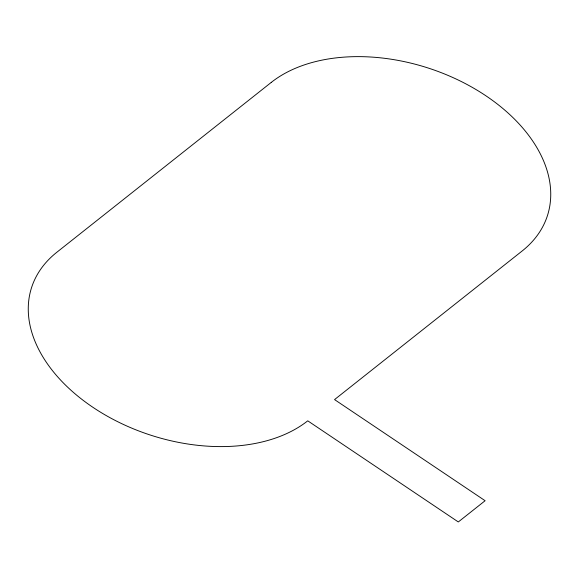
<?xml version="1.0" encoding="UTF-8"?>
<svg xmlns="http://www.w3.org/2000/svg" width="579" height="579" viewBox="0 0 579 579"><rect width="100%" height="100%" fill="white"/><g stroke="black" fill="none" stroke-linecap="round" stroke-linejoin="round"><path stroke-width="0.87" d="M271.254 82.406L56.814 252.278A158.472 103.554 18.1 0 0 92.937 407.326A158.472 103.554 18.1 0 0 307.746 420.824L458.307 521.954L485.115 500.719L334.553 399.59L522.186 250.96A158.472 103.554 18.1 0 0 486.063 95.904A158.472 103.554 18.1 0 0 271.254 82.406"/></g></svg>
